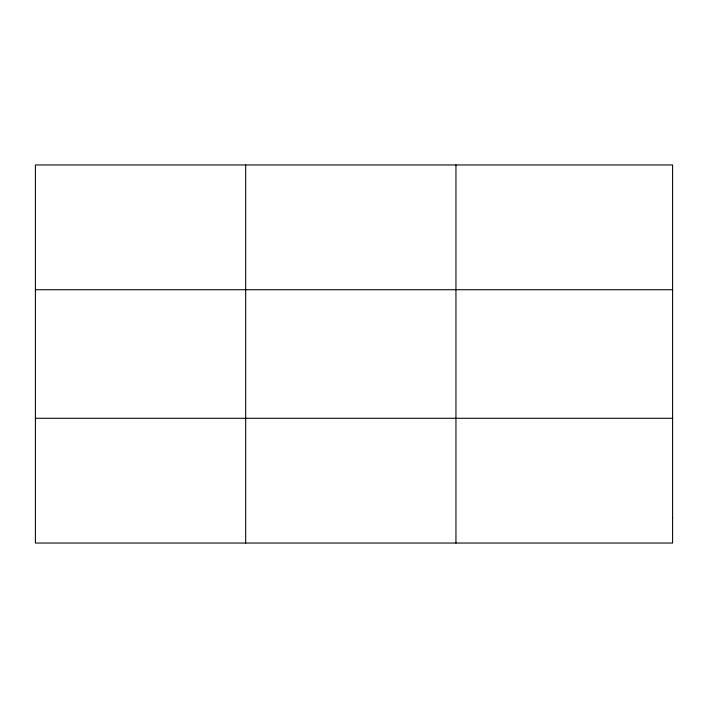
<?xml version="1.0" encoding="UTF-8"?>
<svg xmlns="http://www.w3.org/2000/svg" width="708" height="708" viewBox="0 0 708 708"><rect width="100%" height="100%" fill="white"/><g stroke="black" fill="none" stroke-linecap="round" stroke-linejoin="round"><path stroke-width="1.06" d="M245.676 164.955L245.676 543.045M455.952 164.955L455.952 543.045M35.4 289.722L672.6 289.722M35.4 418.278L672.6 418.278M672.6 518.088L672.6 543.045L35.4 543.045L35.4 164.955L672.6 164.955L672.6 518.088"/></g></svg>
